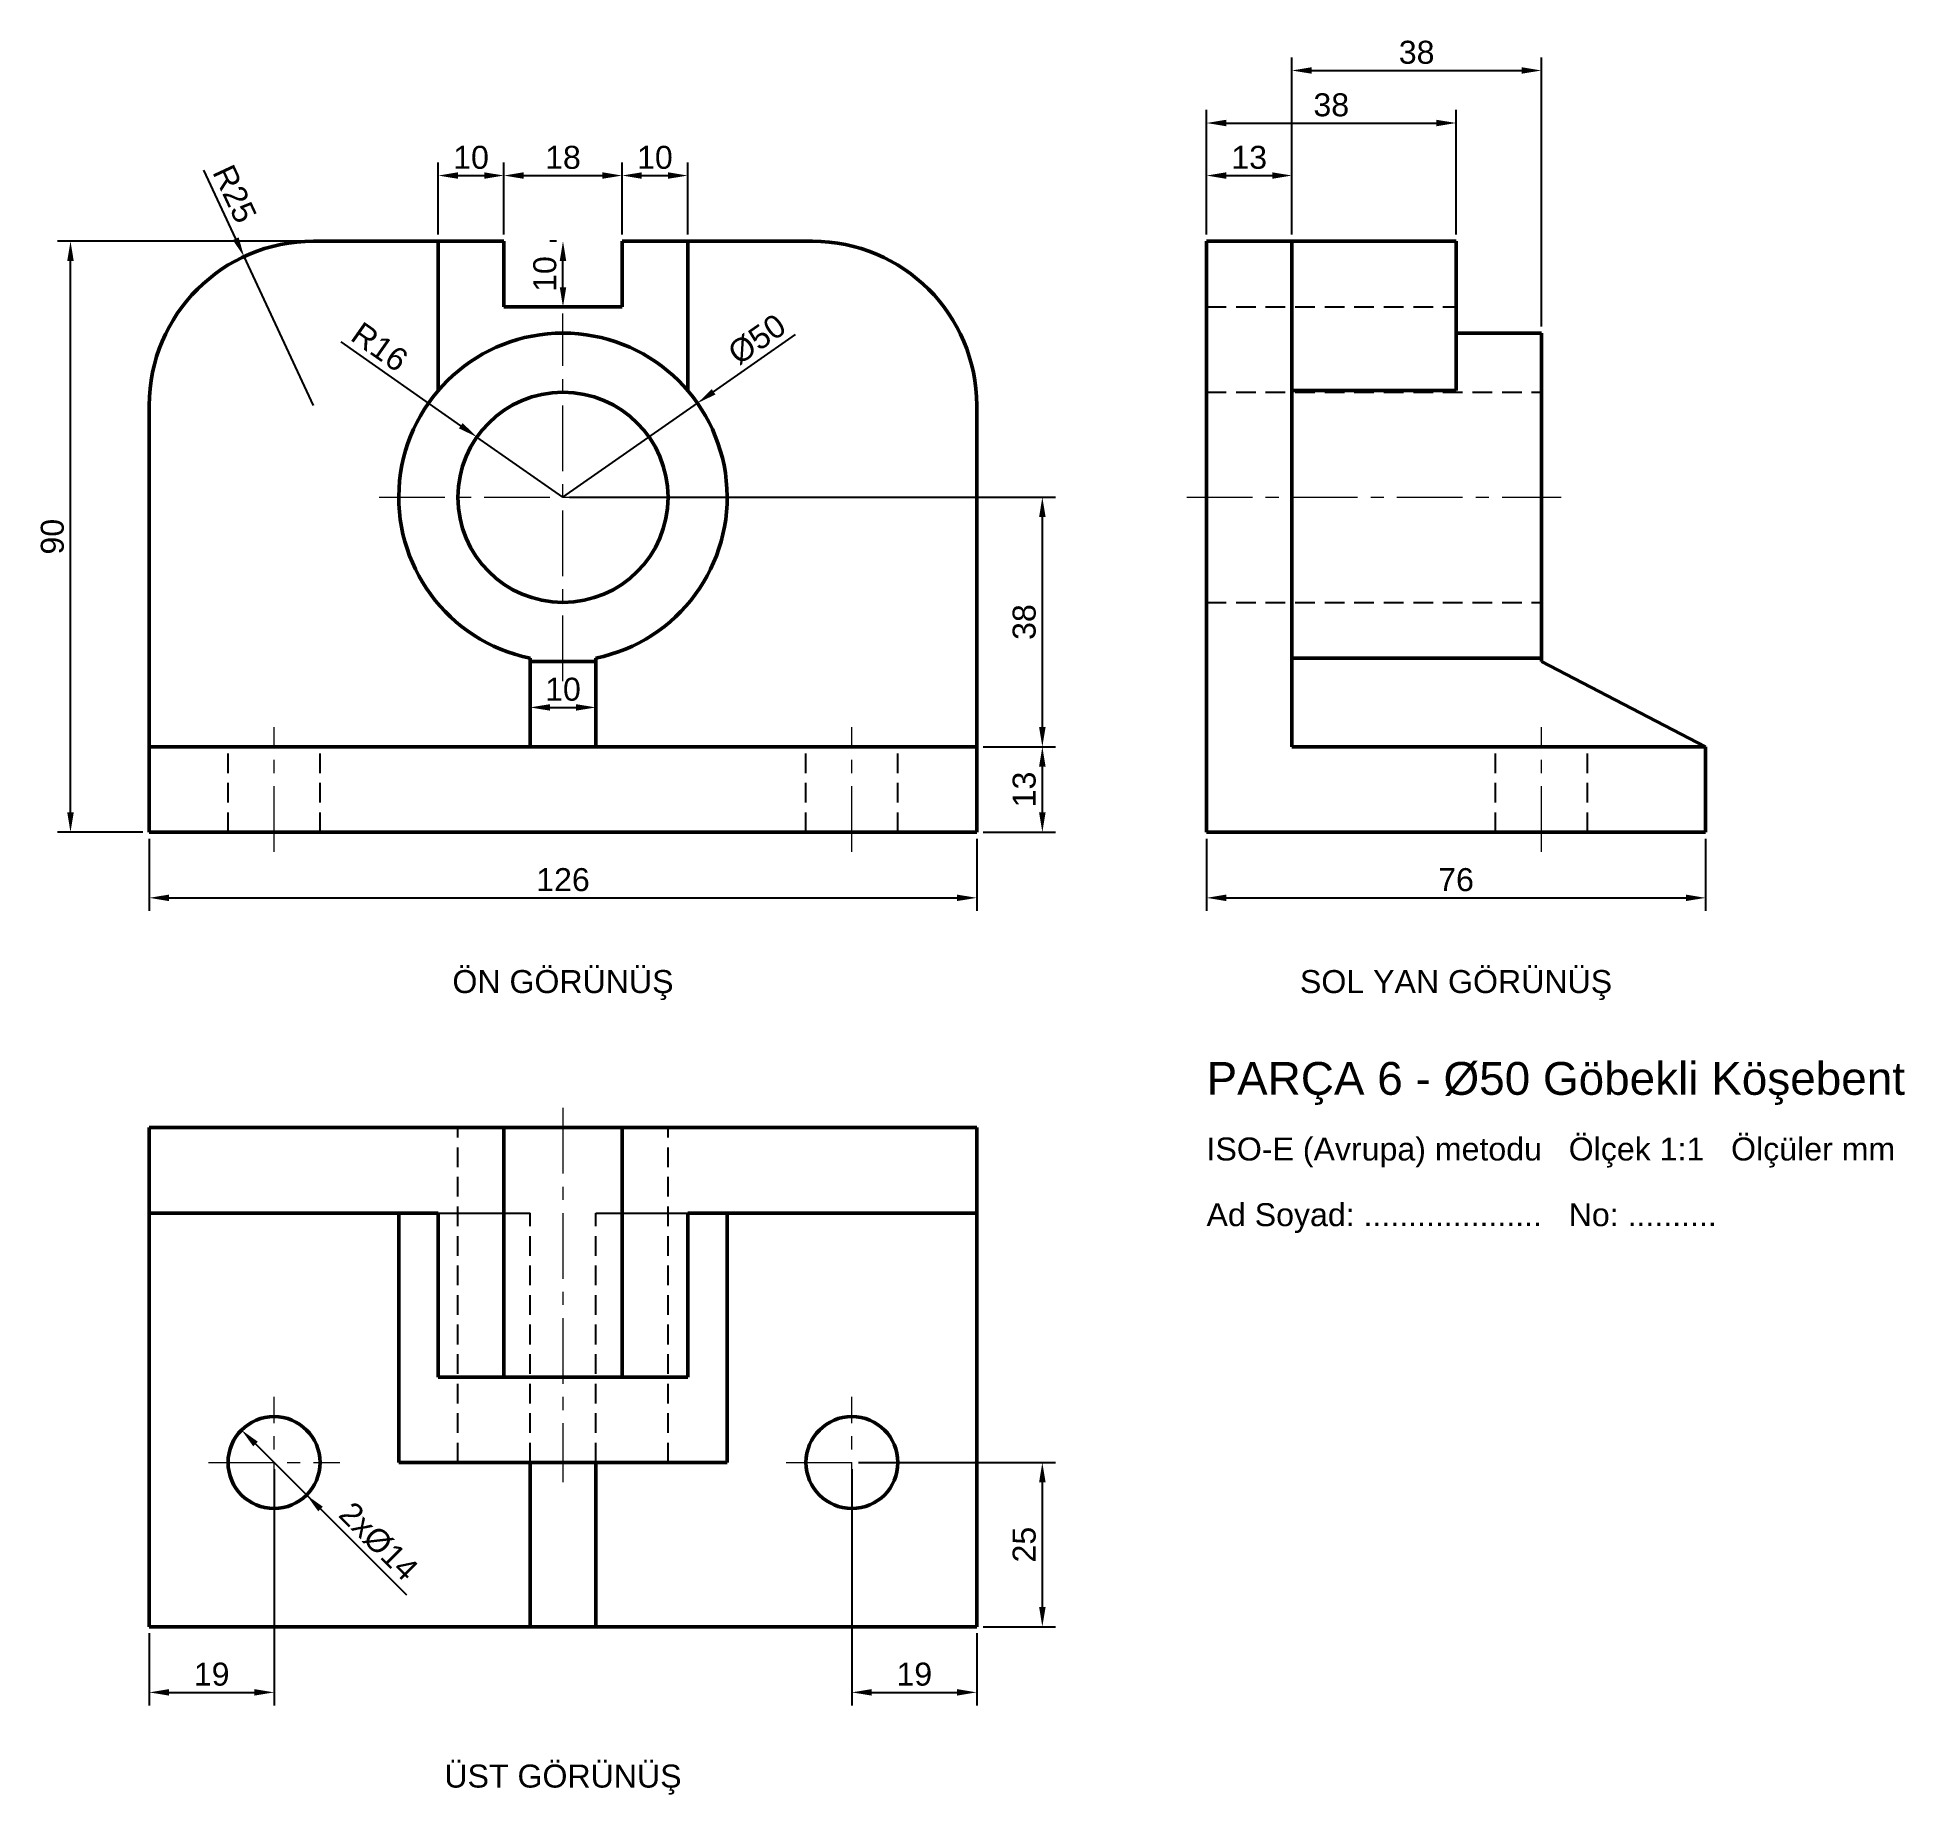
# Model space of a CAD drawing. Header units: millimetres. Extents: x -17 to 267, y -147 to 121.
import ezdxf
from ezdxf.enums import TextEntityAlignment as Align

# ---------------------------------------------------------------- set-up
doc = ezdxf.new("R2010")
doc.units = ezdxf.units.MM
doc.linetypes.add('EKSEN_ISO', pattern=[16, 10, -2, 2, -2])
doc.linetypes.add('GIZLI_ISO', pattern=[4.5, 3, -1.5])
for name, color, linetype, lineweight in [('EKSEN', 1, 'EKSEN_ISO', 18), ('GIZLI', 2, 'GIZLI_ISO', 25), ('GORUNEN', 7, 'Continuous', 50), ('OLCU', 4, 'Continuous', 18), ('YAZI', 3, 'Continuous', 25)]:
    doc.layers.add(name, color=color, linetype=linetype, lineweight=lineweight)
doc.styles.add('TR', font='arial.ttf')
doc.dimstyles.new('OLCU', dxfattribs={"dimtxt": 3.5, "dimasz": 3, "dimexe": 2, "dimexo": 1, "dimgap": 1, "dimtad": 1, "dimdec": 0, "dimtxsty": 'TR', "dimcen": 2.5, "dimclrd": 256, "dimclre": 256, "dimclrt": 256, "dimadec": 0, "dimazin": 3, "dimtfac": 1, "dimtmove": 0, "dimatfit": 3})

msp = doc.modelspace()

# ---------------------------------------------------------------- linework, layer by layer
at = {"layer": 'EKSEN'}
for p, q in [((63, 23), (63, 79)), ((35, 51), (91, 51)), ((158, 51), (215, 51)), ((19, -3), (19, 16)), ((107, -3), (107, 16)), ((212, -3), (212, 16)), ((63, -42), (63, -99)), ((19, -106), (19, -86)), ((107, -106), (107, -86)), ((9, -96), (29, -96)), ((97, -96), (117, -96))]:
    msp.add_line(p, q, dxfattribs=at)
at = {"layer": 'GIZLI'}
for p, q in [((161, 80), (161, 90)), ((174, 67.25), (174, 90)), ((161, 80), (199, 80)), ((161, 67), (212, 67)), ((161, 35), (212, 35)), ((12, 0), (12, 13)), ((26, 0), (26, 13)), ((100, 0), (100, 13)), ((114, 0), (114, 13)), ((205, 0), (205, 13)), ((219, 0), (219, 13)), ((0, -45), (25, -45)), ((47, -96), (47, -45)), ((79, -96), (79, -45)), ((101, -45), (126, -45)), ((0, -58), (25, -58)), ((44, -58), (58, -58)), ((58, -96), (58, -58)), ((68, -58), (82, -58)), ((68, -96), (68, -58)), ((101, -58), (126, -58)), ((58, -96), (68, -96))]:
    msp.add_line(p, q, dxfattribs=at)
for points in [[(161, 65), (161, 67.8), (161, 70.56), (161, 73.26), (161, 75.85), (161, 78.3), (161, 80.59), (161, 82.68), (161, 84.55), (161, 86.17), (161, 87.52), (161, 88.6), (161, 89.37), (161, 89.84), (161, 90)], [(174, 65), (174, 67.8), (174, 70.56), (174, 73.26), (174, 75.85), (174, 78.3), (174, 80.59), (174, 82.68), (174, 84.55), (174, 86.17), (174, 87.52), (174, 88.6), (174, 89.37), (174, 89.84), (174, 90)], [(199, 67.25), (199, 68.39), (199, 69.46), (199, 70.47), (199, 71.4), (199, 72.25), (199, 73.02), (199, 73.71), (199, 74.31), (199, 74.82), (199, 75.24), (199, 75.57), (199, 75.81), (199, 75.95), (199, 76)], [(199, 76), (199, 75.95), (199, 75.81), (199, 75.57), (199, 75.24), (199, 74.82), (199, 74.31), (199, 73.71), (199, 73.02), (199, 72.25), (199, 71.4), (199, 70.47), (199, 69.46), (199, 68.39), (199, 67.25)], [(212, 26.51), (212, 28.09), (212, 30.67), (212, 34.15), (212, 38.38), (212, 43.15), (212, 48.27), (212, 53.51), (212, 58.64), (212, 63.44), (212, 67.69), (212, 71.2), (212, 73.83), (212, 75.45), (212, 76)], [(161, 67), (161, 66.6), (161, 65.42), (161, 63.51), (161, 60.98), (161, 57.94), (161, 54.56), (161, 51), (161, 47.44), (161, 44.06), (161, 41.02), (161, 38.49), (161, 36.58), (161, 35.4), (161, 35)], [(161, 35), (161, 35.4), (161, 36.58), (161, 38.49), (161, 41.02), (161, 44.06), (161, 47.44), (161, 51), (161, 54.56), (161, 57.94), (161, 60.98), (161, 63.51), (161, 65.42), (161, 66.6), (161, 67)], [(174, 26.51), (174, 27.51), (174, 29.04), (174, 31.04), (174, 33.49), (174, 36.32), (174, 39.47), (174, 42.88), (174, 46.46), (174, 50.14), (174, 53.85), (174, 57.49), (174, 60.98), (174, 64.26), (174, 67.25)], [(174, 67.25), (174, 64.26), (174, 60.98), (174, 57.49), (174, 53.85), (174, 50.14), (174, 46.46), (174, 42.88), (174, 39.47), (174, 36.32), (174, 33.49), (174, 31.04), (174, 29.04), (174, 27.51), (174, 26.51)], [(212, 67), (212, 66.6), (212, 65.42), (212, 63.51), (212, 60.98), (212, 57.94), (212, 54.56), (212, 51), (212, 47.44), (212, 44.06), (212, 41.02), (212, 38.49), (212, 36.58), (212, 35.4), (212, 35)], [(212, 35), (212, 35.4), (212, 36.58), (212, 38.49), (212, 41.02), (212, 44.06), (212, 47.44), (212, 51), (212, 54.56), (212, 57.94), (212, 60.98), (212, 63.51), (212, 65.42), (212, 66.6), (212, 67)], [(26, 13), (25.82, 13), (25.31, 13), (24.47, 13), (23.36, 13), (22.04, 13), (20.56, 13), (19, 13), (17.44, 13), (15.96, 13), (14.64, 13), (13.53, 13), (12.69, 13), (12.18, 13), (12, 13)], [(12, 13), (12.04, 13), (12.18, 13), (12.39, 13), (12.69, 13), (13.07, 13), (13.53, 13), (14.05, 13), (14.64, 13), (15.28, 13), (15.96, 13), (16.69, 13), (17.44, 13), (18.22, 13), (19, 13)], [(19, 13), (19.78, 13), (20.56, 13), (21.31, 13), (22.04, 13), (22.72, 13), (23.36, 13), (23.95, 13), (24.47, 13), (24.93, 13), (25.31, 13), (25.61, 13), (25.82, 13), (25.96, 13), (26, 13)], [(114, 13), (113.82, 13), (113.31, 13), (112.47, 13), (111.36, 13), (110.04, 13), (108.56, 13), (107, 13), (105.44, 13), (103.96, 13), (102.64, 13), (101.53, 13), (100.69, 13), (100.18, 13), (100, 13)], [(100, 13), (100.04, 13), (100.18, 13), (100.39, 13), (100.69, 13), (101.07, 13), (101.53, 13), (102.05, 13), (102.64, 13), (103.28, 13), (103.96, 13), (104.69, 13), (105.44, 13), (106.22, 13), (107, 13)], [(107, 13), (107.78, 13), (108.56, 13), (109.31, 13), (110.04, 13), (110.72, 13), (111.36, 13), (111.95, 13), (112.47, 13), (112.93, 13), (113.31, 13), (113.61, 13), (113.82, 13), (113.96, 13), (114, 13)], [(219, 13), (218.82, 13), (218.31, 13), (217.47, 13), (216.36, 13), (215.04, 13), (213.56, 13), (212, 13), (210.44, 13), (208.96, 13), (207.64, 13), (206.53, 13), (205.69, 13), (205.18, 13), (205, 13)], [(205, 13), (205.18, 13), (205.69, 13), (206.53, 13), (207.64, 13), (208.96, 13), (210.44, 13), (212, 13), (213.56, 13), (215.04, 13), (216.36, 13), (217.47, 13), (218.31, 13), (218.82, 13), (219, 13)], [(219, 13), (218.82, 13), (218.31, 13), (217.47, 13), (216.36, 13), (215.04, 13), (213.56, 13), (212, 13), (210.44, 13), (208.96, 13), (207.64, 13), (206.53, 13), (205.69, 13), (205.18, 13), (205, 13)], [(205, 13), (205.18, 13), (205.69, 13), (206.53, 13), (207.64, 13), (208.96, 13), (210.44, 13), (212, 13), (213.56, 13), (215.04, 13), (216.36, 13), (217.47, 13), (218.31, 13), (218.82, 13), (219, 13)], [(26, 0), (25.82, 0), (25.31, 0), (24.47, 0), (23.36, 0), (22.04, 0), (20.56, 0), (19, 0), (17.44, 0), (15.96, 0), (14.64, 0), (13.53, 0), (12.69, 0), (12.18, 0), (12, 0)], [(12, 0), (12.04, 0), (12.18, 0), (12.39, 0), (12.69, 0), (13.07, 0), (13.53, 0), (14.05, 0), (14.64, 0), (15.28, 0), (15.96, 0), (16.69, 0), (17.44, 0), (18.22, 0), (19, 0)], [(19, 0), (19.78, 0), (20.56, 0), (21.31, 0), (22.04, 0), (22.72, 0), (23.36, 0), (23.95, 0), (24.47, 0), (24.93, 0), (25.31, 0), (25.61, 0), (25.82, 0), (25.96, 0), (26, 0)], [(114, 0), (113.82, 0), (113.31, 0), (112.47, 0), (111.36, 0), (110.04, 0), (108.56, 0), (107, 0), (105.44, 0), (103.96, 0), (102.64, 0), (101.53, 0), (100.69, 0), (100.18, 0), (100, 0)], [(100, 0), (100.04, 0), (100.18, 0), (100.39, 0), (100.69, 0), (101.07, 0), (101.53, 0), (102.05, 0), (102.64, 0), (103.28, 0), (103.96, 0), (104.69, 0), (105.44, 0), (106.22, 0), (107, 0)], [(107, 0), (107.78, 0), (108.56, 0), (109.31, 0), (110.04, 0), (110.72, 0), (111.36, 0), (111.95, 0), (112.47, 0), (112.93, 0), (113.31, 0), (113.61, 0), (113.82, 0), (113.96, 0), (114, 0)], [(219, 0), (218.82, 0), (218.31, 0), (217.47, 0), (216.36, 0), (215.04, 0), (213.56, 0), (212, 0), (210.44, 0), (208.96, 0), (207.64, 0), (206.53, 0), (205.69, 0), (205.18, 0), (205, 0)], [(205, 0), (205.18, 0), (205.69, 0), (206.53, 0), (207.64, 0), (208.96, 0), (210.44, 0), (212, 0), (213.56, 0), (215.04, 0), (216.36, 0), (217.47, 0), (218.31, 0), (218.82, 0), (219, 0)], [(219, 0), (218.82, 0), (218.31, 0), (217.47, 0), (216.36, 0), (215.04, 0), (213.56, 0), (212, 0), (210.44, 0), (208.96, 0), (207.64, 0), (206.53, 0), (205.69, 0), (205.18, 0), (205, 0)], [(205, 0), (205.18, 0), (205.69, 0), (206.53, 0), (207.64, 0), (208.96, 0), (210.44, 0), (212, 0), (213.56, 0), (215.04, 0), (216.36, 0), (217.47, 0), (218.31, 0), (218.82, 0), (219, 0)], [(63, -45), (61.21, -45), (59.44, -45), (57.72, -45), (56.06, -45), (54.49, -45), (53.02, -45), (51.69, -45), (50.49, -45), (49.45, -45), (48.58, -45), (47.9, -45), (47.4, -45), (47.1, -45), (47, -45)], [(47, -45), (47.4, -45), (48.58, -45), (50.49, -45), (53.02, -45), (56.06, -45), (59.44, -45), (63, -45), (66.56, -45), (69.94, -45), (72.98, -45), (75.51, -45), (77.42, -45), (78.6, -45), (79, -45)], [(79, -45), (78.9, -45), (78.6, -45), (78.1, -45), (77.42, -45), (76.55, -45), (75.51, -45), (74.31, -45), (72.98, -45), (71.51, -45), (69.94, -45), (68.28, -45), (66.56, -45), (64.79, -45), (63, -45)], [(44, -58), (43.2, -58), (42.46, -58), (41.76, -58), (41.12, -58), (40.54, -58), (40.02, -58), (39.55, -58), (39.14, -58), (38.79, -58), (38.51, -58), (38.29, -58), (38.13, -58), (38.03, -58), (38, -58)], [(38, -58), (38.12, -58), (38.48, -58), (39.07, -58), (39.89, -58), (40.93, -58), (42.18, -58), (43.64, -58), (45.27, -58), (47.08, -58), (49.04, -58), (51.13, -58), (53.33, -58), (55.63, -58), (58, -58)], [(68, -58), (70.37, -58), (72.67, -58), (74.87, -58), (76.96, -58), (78.92, -58), (80.73, -58), (82.36, -58), (83.82, -58), (85.07, -58), (86.11, -58), (86.93, -58), (87.52, -58), (87.88, -58), (88, -58)], [(88, -58), (87.97, -58), (87.87, -58), (87.71, -58), (87.49, -58), (87.21, -58), (86.86, -58), (86.45, -58), (85.98, -58), (85.46, -58), (84.88, -58), (84.24, -58), (83.54, -58), (82.8, -58), (82, -58)], [(82, -83), (79.86, -83), (77.46, -83), (74.84, -83), (72.04, -83), (69.1, -83), (66.08, -83), (63, -83), (59.92, -83), (56.9, -83), (53.96, -83), (51.16, -83), (48.54, -83), (46.14, -83), (44, -83)], [(38, -96), (38.12, -96), (38.48, -96), (39.07, -96), (39.89, -96), (40.93, -96), (42.18, -96), (43.64, -96), (45.27, -96), (47.08, -96), (49.04, -96), (51.13, -96), (53.33, -96), (55.63, -96), (58, -96)], [(79, -96), (78.6, -96), (77.42, -96), (75.51, -96), (72.98, -96), (69.94, -96), (66.56, -96), (63, -96), (59.44, -96), (56.06, -96), (53.02, -96), (50.49, -96), (48.58, -96), (47.4, -96), (47, -96)], [(47, -96), (47.1, -96), (47.4, -96), (47.9, -96), (48.58, -96), (49.45, -96), (50.49, -96), (51.69, -96), (53.02, -96), (54.49, -96), (56.06, -96), (57.72, -96), (59.44, -96), (61.21, -96), (63, -96)], [(63, -96), (64.79, -96), (66.56, -96), (68.28, -96), (69.94, -96), (71.51, -96), (72.98, -96), (74.31, -96), (75.51, -96), (76.55, -96), (77.42, -96), (78.1, -96), (78.6, -96), (78.9, -96), (79, -96)], [(68, -96), (70.37, -96), (72.67, -96), (74.87, -96), (76.96, -96), (78.92, -96), (80.73, -96), (82.36, -96), (83.82, -96), (85.07, -96), (86.11, -96), (86.93, -96), (87.52, -96), (87.88, -96), (88, -96)]]:
    msp.add_lwpolyline(points, dxfattribs=at)
for centre, radius in [((63, 51), 16), ((19, -96), 7), ((107, -96), 7)]:
    msp.add_circle(centre, radius, dxfattribs=at)
for centre, start, end in [((25, 65), 90, 180), ((101, 65), 0, 90), ((63, 51), 40.5358, 139.4642), ((63, 51), 139.4642, 258.463), ((63, 51), 281.537, 40.5358)]:
    msp.add_arc(centre, 25, start, end, dxfattribs=at)
at = {"layer": 'GORUNEN'}
for p, q in [((25, 90), (54, 90)), ((44, 67.25), (44, 90)), ((54, 80), (54, 90)), ((72, 90), (101, 90)), ((72, 80), (72, 90)), ((82, 67.25), (82, 90)), ((161, 90), (199, 90)), ((199, 67.25), (199, 90)), ((54, 80), (72, 80)), ((199, 76), (212, 76)), ((174, 67.25), (199, 67.25)), ((0, 0), (0, 65)), ((126, 0), (126, 65)), ((161, 0), (161, 65)), ((174, 13), (174, 65)), ((58, 13), (58, 26.51)), ((58, 26), (68, 26)), ((68, 13), (68, 26.51)), ((174, 26.51), (212, 26.51)), ((212, 26), (212, 26.51)), ((212, 26), (237, 13)), ((0, 13), (126, 13)), ((174, 13), (237, 13)), ((237, 0), (237, 13)), ((0, 0), (126, 0)), ((161, 0), (237, 0)), ((0, -121), (0, -45)), ((25, -45), (101, -45)), ((54, -83), (54, -45)), ((72, -83), (72, -45)), ((126, -121), (126, -45)), ((25, -58), (44, -58)), ((38, -96), (38, -58)), ((44, -83), (44, -58)), ((82, -58), (101, -58)), ((82, -83), (82, -58)), ((88, -96), (88, -58)), ((44, -83), (82, -83)), ((58, -121), (58, -96)), ((68, -121), (68, -96)), ((0, -121), (126, -121))]:
    msp.add_line(p, q, dxfattribs=at)
for points in [[(161, 90), (161, 89.84), (161, 89.37), (161, 88.6), (161, 87.52), (161, 86.17), (161, 84.55), (161, 82.68), (161, 80.59), (161, 78.3), (161, 75.85), (161, 73.26), (161, 70.56), (161, 67.8), (161, 65)], [(174, 90), (174, 89.84), (174, 89.37), (174, 88.6), (174, 87.52), (174, 86.17), (174, 84.55), (174, 82.68), (174, 80.59), (174, 78.3), (174, 75.85), (174, 73.26), (174, 70.56), (174, 67.8), (174, 65)], [(212, 76), (212, 75.45), (212, 73.83), (212, 71.2), (212, 67.69), (212, 63.44), (212, 58.64), (212, 53.51), (212, 48.27), (212, 43.15), (212, 38.38), (212, 34.15), (212, 30.67), (212, 28.09), (212, 26.51)], [(25, -45), (22.2, -45), (19.44, -45), (16.74, -45), (14.15, -45), (11.7, -45), (9.41, -45), (7.32, -45), (5.45, -45), (3.83, -45), (2.48, -45), (1.4, -45), (0.63, -45), (0.16, -45), (0, -45)], [(126, -45), (125.84, -45), (125.37, -45), (124.6, -45), (123.52, -45), (122.17, -45), (120.55, -45), (118.68, -45), (116.59, -45), (114.3, -45), (111.85, -45), (109.26, -45), (106.56, -45), (103.8, -45), (101, -45)], [(25, -58), (22.2, -58), (19.44, -58), (16.74, -58), (14.15, -58), (11.7, -58), (9.41, -58), (7.32, -58), (5.45, -58), (3.83, -58), (2.48, -58), (1.4, -58), (0.63, -58), (0.16, -58), (0, -58)], [(126, -58), (125.84, -58), (125.37, -58), (124.6, -58), (123.52, -58), (122.17, -58), (120.55, -58), (118.68, -58), (116.59, -58), (114.3, -58), (111.85, -58), (109.26, -58), (106.56, -58), (103.8, -58), (101, -58)], [(88, -96), (87.37, -96), (85.52, -96), (82.55, -96), (78.59, -96), (73.85, -96), (68.56, -96), (63, -96), (57.44, -96), (52.15, -96), (47.41, -96), (43.45, -96), (40.48, -96), (38.63, -96), (38, -96)]]:
    msp.add_lwpolyline(points, dxfattribs=at)
for centre, radius in [((63, 51), 16), ((19, -96), 7), ((107, -96), 7)]:
    msp.add_circle(centre, radius, dxfattribs=at)
for centre, start, end in [((25, 65), 90, 180), ((101, 65), 0, 90), ((63, 51), 281.537, 258.463)]:
    msp.add_arc(centre, 25, start, end, dxfattribs=at)

# ---------------------------------------------------------------- texts
at = {"layer": 'YAZI', "style": 'TR'}
for s, p in [('ÖN GÖRÜNÜŞ', (63, -21)), ('SOL YAN GÖRÜNÜŞ', (199, -21)), ('ÜST GÖRÜNÜŞ', (63, -142))]:
    msp.add_text(s, height=3.5, dxfattribs=at).set_placement(p, align=Align.TOP_CENTER)
for s, height, p in [('PARÇA 6 - Ø50 Göbekli Köşebent', 5, (161, -40)), ('ISO-E (Avrupa) metodu   Ölçek 1:1   Ölçüler mm', 3.5, (161, -50)), ('Ad Soyad: ....................   No: ..........', 3.5, (161, -60))]:
    msp.add_text(s, height=height, dxfattribs=at).set_placement(p)

# ---------------------------------------------------------------- dimensions: what is measured, and where the dimension line sits
at = {"layer": 'OLCU'}
for base, p1, p2 in [((174, 116), (174, 90), (212, 76)), ((161, 108), (161, 90), (199, 90)), ((44, 100), (44, 90), (54, 90)), ((54, 100), (54, 90), (72, 90)), ((72, 100), (72, 90), (82, 90)), ((161, 100), (161, 90), (174, 90)), ((58, 19), (58, 13), (68, 13)), ((0, -10), (0, 0), (126, 0)), ((161, -10), (161, 0), (237, 0)), ((0, -131), (0, -121), (19, -96)), ((107, -131), (107, -96), (126, -121))]:
    msp.add_linear_dim(base=base, p1=p1, p2=p2, dimstyle='OLCU', dxfattribs=at).render()
msp.add_radius_dim(center=(25, 65), mpoint=(14.43, 87.66), dimstyle='OLCU', dxfattribs=at).render()
for base, p1, p2 in [((-12, 0), (0, 0), (25, 90)), ((63, 80), (63, 80), (63, 90)), ((136, 13), (126, 13), (63, 51)), ((136, 0), (126, 0), (126, 13)), ((136, -121), (126, -121), (107, -96))]:
    msp.add_linear_dim(base=base, p1=p1, p2=p2, angle=90, dimstyle='OLCU', dxfattribs=at).render()
msp.add_radius_dim(center=(63, 51), radius=16, location=(33.51, 71.65), dimstyle='OLCU', dxfattribs=at).render()
msp.add_diameter_dim(center=(63, 51), radius=25, location=(94.13, 72.8), dimstyle='OLCU', dxfattribs=at).render()
msp.add_diameter_dim_2p(p1=(14.05, -91.05), p2=(23.95, -100.95), text='2x<>', dimstyle='OLCU', dxfattribs=at).render()

doc.saveas('drawing.dxf')
